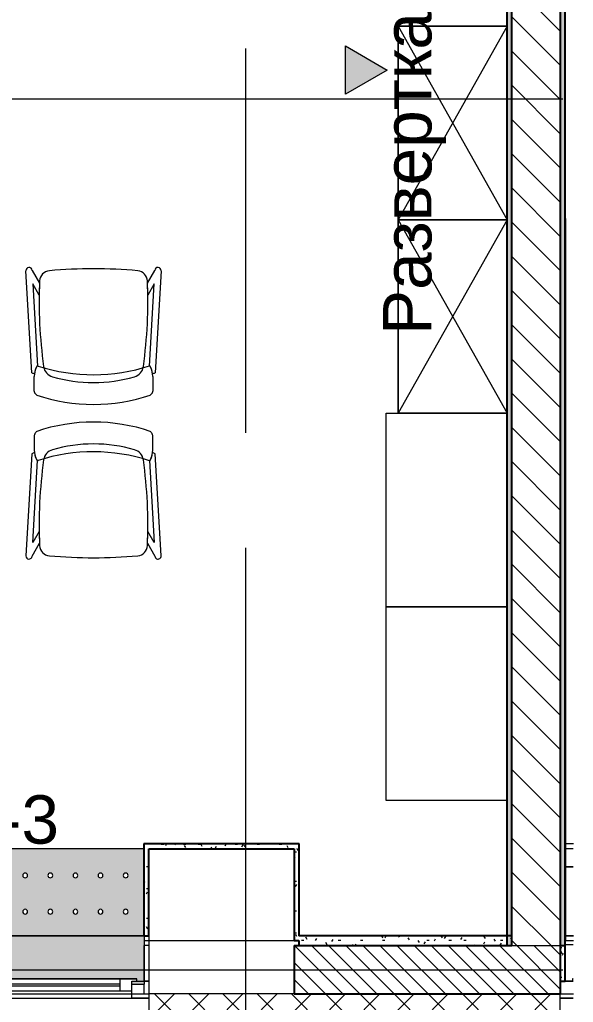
# Model space of a CAD drawing. Header units: millimetres. Extents: x 855 to 48623, y -2192 to 8255.
# Drawn here: x 13238 to 15526, y -135 to 3927 of the extents above; entities that cross this region are included whole.
import ezdxf

# ---------------------------------------------------------------- set-up
doc = ezdxf.new("R2010")
doc.units = ezdxf.units.MM
doc.linetypes.add('Осевая', pattern=[3175, 635, -476.25, 1587.5, -476.25])
for name, color, linetype, lineweight in [('A-GLAZ', 7, 'Continuous', 9), ('A-GLAZ-1', 7, 'Continuous', 13), ('A-WALL', 7, 'Continuous', 9), ('G-ANNO-SYMB', 7, 'Continuous', 9), ('I-FURN', 7, 'Continuous', 9), ('I-WALL', 7, 'Continuous', 9), ('Знаки', 7, 'Continuous', 9), ('Оси', 7, 'Continuous', 9), ('Оси-2', 7, 'Осевая', 9)]:
    doc.layers.add(name, color=color, linetype=linetype, lineweight=lineweight)
for name, color, linetype, lineweight, true_color in [('A-WALL-1', 7, 'Continuous', 13, 0x3c3c3c), ('A-WALL-2', 7, 'Continuous', 25, 0x3c3c3c), ('A-WALL-FNSH-1', 7, 'Continuous', 13, 0x3c3c3c), ('I-FURN-1', 7, 'Continuous', 9, 0xf0f0f0), ('I-FURN-2', 7, 'Continuous', 9, 0xaaaaaa)]:
    doc.layers.add(name, color=color, linetype=linetype, lineweight=lineweight, true_color=true_color)
doc.styles.add('Arial_1', font='arial.ttf', dxfattribs={"height": 200})
pattern_1 = [(0, (-15437.77, 0), (121.92, 30.48), [10.058, -81.382, 10.058, -81.382, -487.68]), (0, (-15437.77, 0), (121.92, 30.48), [-182.88, 10.058, -172.822, 10.058, -81.382, -213.36]), (0, (-15437.77, 0), (121.92, 30.48), [-457.2, 10.058, -50.902, 10.058, -142.342]), (120, (-15392.05, 15.24), (-87.356454, 90.345817), [10.058, -81.382, 10.058, -81.382, -487.68]), (120, (-15392.05, 15.24), (-87.356454, 90.345817), [-182.88, 10.058, -172.822, 10.058, -81.382, -213.36]), (120, (-15392.05, 15.24), (-87.356454, 90.345817), [-457.2, 10.058, -50.902, 10.058, -142.342]), (240, (-15376.81, 76.2), (-34.563546, -120.825817), [10.058, -81.382, 10.058, -81.382, -487.68]), (240, (-15376.81, 76.2), (-34.563546, -120.825817), [-182.88, 10.058, -172.822, 10.058, -81.382, -213.36]), (240, (-15376.81, 76.2), (-34.563546, -120.825817), [-457.2, 10.058, -50.902, 10.058, -142.342])]

# ---------------------------------------------------------------- blocks, each defined once
blk = doc.blocks.new('120_Окно_СКБ_2Ст - 120_Окно_СКБ_2Ст 2100х2400 _мал створка справа_-22446225-План разверток пом_ 2_03_ Этаж 2')
at = {"layer": 'A-GLAZ'}
for p, q in [((1050, -57), (996.3, -57)), ((1000, -127), (1030, -127))]:
    blk.add_line(p, q, dxfattribs=at)
at = {"layer": 'A-GLAZ-1'}
for p, q in [((996.3, -57), (1050, -57)), ((1050, -57), (1050, -127)), ((1050, -127), (996.3, -127)), ((1000, -127), (996.3, -127)), ((996.3, -137), (1000, -137)), ((1000, -137), (996.3, -137)), ((1000, -137), (1000, -127))]:
    blk.add_line(p, q, dxfattribs=at)
blk = doc.blocks.new('120_Окно_СКБ_2Ст - 120_Окно_СКБ_2Ст 2800х2500 4-24273432-План разверток пом_ 2_03_ Этаж 2')
at = {"layer": 'A-GLAZ'}
for p, q in [((1400, -57), (-1400, -57)), ((-1280, -107), (-620, -107)), ((-620, -117), (-1280, -117)), ((-1400, -127), (-1381.3, -127))]:
    blk.add_line(p, q, dxfattribs=at)
at = {"layer": 'A-GLAZ-1'}
for p, q in [((-1400, -127), (-1400, -57)), ((-1400, -57), (-1330, -57)), ((-1330, -57), (-1330, -127)), ((-570, -87), (-1330, -87)), ((-1330, -87), (-1330, -127)), ((-1280, -137), (-1280, -87)), ((-1330, -127), (-1400, -127)), ((-1330, -127), (-1350, -127)), ((-1350, -127), (-1350, -137)), ((-1350, -137), (-550, -137)), ((-550, -137), (-1350, -137))]:
    blk.add_line(p, q, dxfattribs=at)
blk = doc.blocks.new('Chair_1 noor 78578 - 1_1-25531733-План разверток пом_ 2_03_ Этаж 2')
at = {"layer": 'I-FURN'}
for p, q in [((-130.5, 405.7), (-130.5, 344.8)), ((359.1, 344.8), (359.1, 405.7)), ((-141.2, 329.7), (-165.1, -92)), ((393.7, -92), (369.8, 329.7)), ((-136.5, -37.1), (-117.3, 302)), ((345.9, 302), (365.1, -37.1)), ((-110.2, 8.6), (-136.5, -37.1)), ((365.1, -37.1), (338.8, 8.6)), ((-139.7, -93.5), (-108.8, -39.9)), ((337.4, -39.9), (368.3, -93.5))]:
    blk.add_line(p, q, dxfattribs=at)
for centre, radius, start, end in [((114.3, -271.9), 732.8, 71.3174, 108.6833), ((114.3, -239.2), 609.6, 73.8265, 106.1735), ((114.3, -279.3), 660.4, 111.7, 112.7563), ((-37.4, 344.8), 93.1, 180, 204.9864), ((-37.4, 344.8), 93.1, 186.4785, 204.9864), ((114.3, -408), 746, 71.9445, 107.8276), ((-41.4, 297.5), 50.8, 106.1735, 171.9659), ((270, 297.5), 50.8, 8.0341, 73.8265), ((266, 344.8), 93.1, 334.477, 360), ((266, 344.8), 93.1, 335.0136, 353.5215), ((114.3, -279.3), 660.4, 67.2437, 68.3), ((-116, 308.2), 6.35, 204.9864, 258.4091), ((-116, 308.2), 6.35, 204.9864, 287.8276), ((1798.9, 37.7), 1909.3, 171.9659, 182.6261), ((-1570.3, 37.7), 1909.3, 357.3739, 8.0341), ((344.3, 307.4), 6.35, 281.4186, 334.477), ((344.6, 308.2), 6.35, 281.5909, 335.0136), ((1798.9, 37.7), 1909.3, 180.8761, 182.3307), ((-1570.3, 37.7), 1909.3, 357.6693, 359.1239), ((-64, -47.7), 44.5, 182.6261, 265.0912), ((292.6, -47.7), 44.4, 275.9396, 357.3739), ((-152.4, -92.7), 12.7, 176.75, 356.75), ((114.8, 2033.8), 2133.6, 265.0912, 274.9044), ((381, -92.7), 12.7, 183.25, 3.25)]:
    blk.add_arc(centre, radius, start, end, dxfattribs=at)
for points in [[(-120.4, 422.3), (-122, 420.8), (-124.7, 417.8), (-127.8, 413.5), (-129.8, 409.4), (-130.4, 406.9), (-130.5, 405.7)], [(359.1, 405.7), (359, 406.9), (358.4, 409.4), (356.4, 413.5), (353.3, 417.8), (350.6, 420.8), (349, 422.3)]]:
    blk.add_open_spline(points, degree=3, dxfattribs=at)
blk = doc.blocks.new('Chair_1 noor 78578 - 1_1-26230888-План разверток пом_ 2_03_ Этаж 2')
at = {"layer": 'I-FURN'}
for p, q in [((-141.2, -329.7), (-165.1, 92)), ((-139.7, 93.5), (-108.8, 39.9)), ((337.4, 39.9), (368.3, 93.5)), ((393.7, 92), (369.8, -329.7)), ((-136.5, 37.1), (-117.3, -302)), ((-110.2, -8.6), (-136.5, 37.1)), ((365.1, 37.1), (338.8, -8.6)), ((345.9, -302), (365.1, 37.1)), ((-130.5, -405.7), (-130.5, -344.8)), ((359.1, -344.8), (359.1, -405.7))]:
    blk.add_line(p, q, dxfattribs=at)
for centre, radius, start, end in [((-152.4, 92.7), 12.7, 3.25, 183.25), ((-64, 47.7), 44.5, 94.9088, 177.3739), ((114.8, -2033.8), 2133.6, 85.0956, 94.9088), ((292.6, 47.7), 44.4, 2.6261, 84.0604), ((381, 92.7), 12.7, 356.75, 176.75), ((1798.9, -37.7), 1909.3, 177.3739, 188.0341), ((-1570.3, -37.7), 1909.3, 351.9659, 2.6261), ((1798.9, -37.7), 1909.3, 177.6693, 179.1239), ((-1570.3, -37.7), 1909.3, 0.8761, 2.3307), ((-37.4, -344.8), 93.1, 155.0136, 180), ((-37.4, -344.8), 93.1, 155.0136, 173.5215), ((-116, -308.2), 6.35, 72.1724, 155.0136), ((-116, -308.2), 6.35, 101.5909, 155.0136), ((114.3, 408), 746, 252.1724, 288.0555), ((-41.4, -297.5), 50.8, 188.0341, 253.8265), ((270, -297.5), 50.8, 286.1735, 351.9659), ((344.3, -307.4), 6.35, 25.523, 78.5814), ((344.6, -308.2), 6.35, 24.9864, 78.4091), ((266, -344.8), 93.1, 0, 25.523), ((266, -344.8), 93.1, 6.4785, 24.9864), ((114.3, 279.3), 660.4, 247.2437, 248.3), ((114.3, 239.2), 609.6, 253.8265, 286.1735), ((114.3, 279.3), 660.4, 291.7, 292.7563), ((114.3, 271.9), 732.8, 251.3167, 288.6826)]:
    blk.add_arc(centre, radius, start, end, dxfattribs=at)
for points in [[(-120.4, -422.3), (-122, -420.8), (-124.7, -417.8), (-127.8, -413.5), (-129.8, -409.4), (-130.4, -406.9), (-130.5, -405.7)], [(359.1, -405.7), (359, -406.9), (358.4, -409.4), (356.4, -413.5), (353.3, -417.8), (350.6, -420.8), (349, -422.3)]]:
    blk.add_open_spline(points, degree=3, dxfattribs=at)
blk = doc.blocks.new('Стол базовый прямоугольный - 1_125-26230902-План разверток пом_ 2_03_ Этаж 2')
at = {"layer": 'I-FURN-1'}
for p, q in [((-400, 250), (108.7, 250)), ((-400, -200), (-400, 250)), ((400, 250), (400, -250)), ((-400, -250), (-400, -200)), ((400, -250), (-400, -250))]:
    blk.add_line(p, q, dxfattribs=at)
blk = doc.blocks.new('Стол базовый прямоугольный - 1_125-V4-План разверток пом_ 2_03_ Этаж 2')
at = {"layer": 'I-FURN-1'}
for p, q in [((-400, -250), (-400, 250)), ((400, 250), (400, -250)), ((400, -250), (-400, -250))]:
    blk.add_line(p, q, dxfattribs=at)
blk = doc.blocks.new('Шкаф параметрический - 1_256-26230905-План разверток пом_ 2_03_ Этаж 2')
at = {"layer": 'I-FURN-1'}
for p, q in [((0, 0), (800, -450)), ((0, -450), (800, 0)), ((800, 0), (0, 0)), ((0, 0), (0, -450)), ((0, -450), (0, 0)), ((0, 0), (800, 0)), ((800, -450), (800, 0)), ((800, 0), (800, -450)), ((0, -450), (800, -450)), ((800, -450), (0, -450))]:
    blk.add_line(p, q, dxfattribs=at)
blk = doc.blocks.new('Шкаф параметрический - 1_254-26230907-План разверток пом_ 2_03_ Этаж 2')
at = {"layer": 'I-FURN-1'}
for p, q in [((0, 0), (800, -450)), ((0, -450), (800, 0)), ((800, 0), (0, 0)), ((0, 0), (0, -450)), ((0, -450), (0, 0)), ((0, 0), (800, 0)), ((800, -450), (800, 0)), ((800, 0), (800, -450)), ((0, -450), (800, -450)), ((800, -450), (0, -450))]:
    blk.add_line(p, q, dxfattribs=at)
blk = doc.blocks.new('Зашивка радиатора_ с перфорацией М4 - Зашивка радиатора_ с перфорацией М4-30943701-План разверток пом_ 2_03_ Этаж 2')
at = {"layer": 'Знаки'}
blk.add_hatch(color=256, dxfattribs=at).paths.add_polyline_path([(2301.3, 380), (2281.3, 380), (2281.3, 368), (2301.3, 368), (2301.3, 358), (431.3, 358), (431.3, 368), (451.3, 368), (451.3, 380), (381.3, 380), (381.3, 368), (401.3, 368), (401.3, 358), (-398.7, 358), (-398.7, 368), (-378.7, 368), (-378.7, 380), (-430, 380), (-430, 180), (2330, 180), (2330, 380)])
h = blk.add_hatch(color=256, dxfattribs=at)
h.paths.add_polyline_path([(2330.2, 180), (-428.7, 179), (-428.7, -179.9), (2330.2, -179.9), (2330.2, 67.2)])
h.paths.add_polyline_path([(1618.7, 90.4), (1623.7, 89), (1627.4, 85.4), (1628.7, 80.4), (1626.8, 74.6), (1623.7, 71.7), (1618.7, 70.4), (1613.7, 71.7), (1610.1, 75.4), (1608.7, 80.4), (1610.1, 85.4), (1613.7, 89), (1616.2, 90)])
h.paths.add_polyline_path([(2137.5, 90.4), (2142.5, 89), (2146.2, 85.4), (2147.5, 80.4), (2146.2, 75.4), (2142.5, 71.7), (2137.5, 70.4), (2132.5, 71.7), (2128.8, 75.4), (2127.5, 80.4), (2128.8, 85.4), (2132.6, 89.1), (2134.9, 90)])
h.paths.add_polyline_path([(1722.5, 90.4), (1727.5, 89), (1731.2, 85.4), (1732.5, 80.4), (1731.2, 75.4), (1727.5, 71.7), (1722.5, 70.4), (1717.5, 71.7), (1713.8, 75.4), (1712.5, 80.4), (1713.8, 85.4), (1717.5, 89), (1719.9, 90)])
h.paths.add_polyline_path([(2033.7, 90.4), (2038.7, 89), (2042.4, 85.4), (2043.7, 80.4), (2042.4, 75.4), (2038.7, 71.7), (2033.7, 70.4), (2028.7, 71.7), (2025.1, 75.4), (2023.7, 80.4), (2025.1, 85.4), (2028.7, 89), (2031.2, 90)])
h.paths.add_polyline_path([(1930, 90.4), (1935, 89), (1938.7, 85.4), (1939.9, 79.9), (1938.7, 75.4), (1935, 71.7), (1930, 70.4), (1925, 71.7), (1921.3, 75.4), (1920, 80.4), (1921.3, 85.4), (1925, 89), (1927.4, 90)])
h.paths.add_polyline_path([(2241.2, 90.4), (2246.2, 89), (2249.9, 85.4), (2251.2, 80.4), (2249.9, 75.4), (2246.2, 71.7), (2241.2, 70.4), (2236.2, 71.7), (2232.6, 75.4), (2231.2, 80.4), (2232.6, 85.4), (2236.2, 89), (2238.7, 90)])
h.paths.add_polyline_path([(1826.2, 90.4), (1831.2, 89), (1834.9, 85.4), (1836.2, 80.4), (1834.9, 75.4), (1831.2, 71.7), (1826.2, 70.4), (1821.2, 71.7), (1817.6, 75.4), (1816.2, 80.4), (1817.6, 85.4), (1821.2, 89), (1823.7, 90)])
h.paths.add_polyline_path([(1203.7, 90.4), (1208.7, 89), (1212.4, 85.4), (1213.7, 80.4), (1212.4, 75.4), (1208.7, 71.7), (1203.7, 70.4), (1198.7, 71.7), (1195.1, 75.4), (1193.7, 80.4), (1195.1, 85.4), (1198.7, 89), (1201.2, 90)])
h.paths.add_polyline_path([(892.5, 90.4), (897.5, 89), (901.2, 85.4), (902.5, 80.4), (901.2, 75.4), (897.5, 71.7), (892.5, 70.4), (887.5, 71.7), (883.8, 75.4), (882.5, 80.4), (883.8, 85.4), (887.5, 89), (889.9, 90)])
h.paths.add_polyline_path([(1100, 90.4), (1105, 89), (1108.7, 85.4), (1110, 80.4), (1108.7, 75.4), (1105, 71.7), (1100, 70.4), (1095, 71.7), (1091.3, 75.4), (1090, 80.4), (1091.3, 85.4), (1095, 89), (1097.4, 90)])
h.paths.add_polyline_path([(788.7, 90.4), (793.7, 89), (797.4, 85.4), (798.7, 80.4), (797.4, 75.4), (793.7, 71.7), (788.7, 70.4), (783.7, 71.7), (780.1, 75.4), (778.7, 80.4), (780.1, 85.4), (783.8, 89.1), (786.2, 90)])
h.paths.add_polyline_path([(581.2, 90.4), (586.2, 89), (589.9, 85.4), (591.2, 79.7), (589.9, 75.4), (586.2, 71.7), (581.2, 70.4), (576.2, 71.7), (572.6, 75.4), (571.2, 80.4), (572.6, 85.4), (576.2, 89), (578.7, 90)])
h.paths.add_polyline_path([(477.5, 90.4), (482.5, 89), (486.2, 85.4), (487.5, 80.4), (486.2, 75.4), (482.5, 71.7), (477.5, 70.4), (472.5, 71.7), (468.8, 75.4), (467.5, 80.4), (468.8, 85.4), (472.5, 89), (474.9, 90)])
h.paths.add_polyline_path([(1515, 90.4), (1520, 89), (1523.7, 85.4), (1525, 80.4), (1523.7, 75.4), (1520, 71.7), (1515, 70.4), (1510, 71.7), (1506.3, 75.4), (1505, 80.4), (1506.4, 85.4), (1510, 89), (1512.4, 90)])
h.paths.add_polyline_path([(1307.5, 90.4), (1312.5, 89), (1316.2, 85.4), (1317.5, 80.4), (1316.2, 75.4), (1312.5, 71.7), (1307.5, 70.4), (1302.5, 71.7), (1298.8, 75.4), (1297.5, 80.4), (1298.8, 85.4), (1302.5, 89), (1304.9, 90)])
h.paths.add_polyline_path([(685, 90.4), (690, 89), (693.7, 85.4), (695, 80.4), (693.7, 75.4), (690, 71.7), (685, 70.4), (680, 71.7), (676.3, 75.4), (675, 80.4), (676.3, 85.4), (680, 89), (682.4, 90)])
h.paths.add_polyline_path([(996.2, 90.4), (1001.2, 89), (1004.9, 85.4), (1006.2, 80.4), (1004.9, 75.4), (1000.6, 71.4), (996.2, 70.4), (991.2, 71.7), (987.6, 75.4), (986.2, 80.4), (987.6, 85.4), (991.2, 89), (993.7, 90)])
h.paths.add_polyline_path([(373.7, 90.4), (378.7, 89), (382.4, 85.4), (383.7, 80.4), (382.4, 75.4), (378.7, 71.7), (373.7, 70.4), (368.7, 71.7), (365.1, 75.4), (363.7, 80.4), (365.1, 85.4), (368.7, 89), (371.2, 90)])
h.paths.add_polyline_path([(1411.2, 90.4), (1416.2, 89), (1419.9, 85.4), (1421.2, 80.4), (1419.9, 75.4), (1416.2, 71.7), (1411.2, 70.4), (1406.2, 71.7), (1402.6, 75.4), (1401.2, 80.4), (1402.6, 85.4), (1406.2, 89), (1410.1, 90.2)])
h.paths.add_polyline_path([(-41.3, 90.4), (-36.3, 89), (-32.6, 85.4), (-31.3, 80.4), (-32.6, 75.4), (-36.3, 71.7), (-41.3, 70.4), (-46.3, 71.7), (-49.9, 75.4), (-51.3, 80.4), (-49.9, 85.4), (-46.3, 89), (-43.8, 90)])
h.paths.add_polyline_path([(-145, 90.4), (-140, 89), (-136.3, 85.4), (-135, 80.4), (-136.3, 75.4), (-140, 71.7), (-145, 70.4), (-150, 71.7), (-153.7, 75.4), (-155, 80.4), (-153.7, 85.4), (-150, 89), (-147.6, 90)])
h.paths.add_polyline_path([(-352.5, 90.4), (-347.5, 89), (-343.8, 85.4), (-342.5, 80.4), (-343.8, 75.4), (-347.5, 71.7), (-352.5, 70.4), (-357.5, 71.7), (-361.2, 75.4), (-362.5, 80.4), (-361.2, 85.4), (-357.5, 89), (-355.1, 90)])
h.paths.add_polyline_path([(166.2, 90.4), (171.2, 89), (174.9, 85.4), (176.2, 80.4), (174.9, 75.4), (171.2, 71.7), (166.2, 70.4), (161.2, 71.7), (157.6, 75.4), (156.2, 80.4), (157.6, 85.4), (161.2, 89), (163.7, 90)])
h.paths.add_polyline_path([(270, 90.4), (275, 89), (278.7, 85.4), (280, 80.4), (278.7, 75.4), (275, 71.7), (270, 70.4), (265, 71.7), (261.3, 75.4), (260, 80.4), (261.3, 85.4), (265, 89), (267.4, 90)])
h.paths.add_polyline_path([(-248.8, 90.4), (-243.8, 89), (-240.1, 85.4), (-238.8, 80.4), (-240.1, 75.4), (-243.8, 71.7), (-248.8, 70.4), (-253.8, 71.7), (-257.4, 75.4), (-258.8, 80.4), (-257.4, 85.4), (-253.8, 89), (-251.3, 90)])
h.paths.add_polyline_path([(62.5, 90.4), (67.5, 89), (71.2, 85.4), (72.5, 80.4), (71.2, 75.4), (67.5, 71.7), (62.5, 70.4), (57.5, 71.7), (53.8, 75.4), (52.5, 80.4), (53.8, 85.4), (57.5, 89), (61.3, 90.2)])
h.paths.add_polyline_path([(1515, -59.6), (1520, -61), (1523.7, -64.6), (1525, -69.6), (1523.7, -74.6), (1520, -78.3), (1515, -79.6), (1510, -78.3), (1506.3, -74.6), (1505, -69.6), (1506.3, -64.6), (1510, -61), (1512.4, -60)])
h.paths.add_polyline_path([(996.2, -59.6), (1001.2, -61), (1004.9, -64.6), (1006.2, -69.6), (1004.9, -74.6), (1001.2, -78.3), (996.2, -79.6), (991.2, -78.3), (987.6, -74.6), (986.2, -69.6), (987.6, -64.6), (991.2, -61), (993.7, -60)])
h.paths.add_polyline_path([(1411.2, -59.6), (1416.2, -61), (1419.9, -64.6), (1421.2, -69.6), (1419.9, -74.6), (1416.2, -78.3), (1411.2, -79.6), (1406.2, -78.3), (1402.6, -74.6), (1401.2, -69.6), (1402.6, -64.6), (1406.2, -61), (1408.7, -60)])
h.paths.add_polyline_path([(1307.5, -59.6), (1312.5, -61), (1316.2, -64.6), (1317.5, -69.6), (1316.2, -74.6), (1312.5, -78.3), (1307.5, -79.6), (1302.5, -78.3), (1298.8, -74.6), (1297.5, -69.6), (1298.8, -64.6), (1302.5, -61), (1304.9, -60)])
h.paths.add_polyline_path([(1930, -59.6), (1935, -61), (1938.7, -64.6), (1939.9, -70.1), (1938.7, -74.6), (1935, -78.3), (1930, -79.6), (1925, -78.3), (1921.3, -74.6), (1920, -69.6), (1921.3, -64.6), (1925, -61), (1927.4, -60)])
h.paths.add_polyline_path([(1203.7, -59.6), (1208.7, -61), (1212.4, -64.6), (1213.7, -69.6), (1212.4, -74.6), (1208.7, -78.3), (1203.7, -79.6), (1198.7, -78.3), (1195.1, -74.6), (1193.7, -69.6), (1195.1, -64.6), (1198.7, -61), (1201.2, -60)])
h.paths.add_polyline_path([(1826.2, -59.6), (1831.2, -61), (1834.9, -64.6), (1836.2, -69.6), (1834.9, -74.6), (1831.2, -78.3), (1826.2, -79.6), (1821.2, -78.3), (1817.6, -74.6), (1816.2, -69.6), (1817.6, -64.6), (1821.2, -61), (1823.7, -60)])
h.paths.add_polyline_path([(1100, -59.6), (1105, -61), (1108.7, -64.6), (1110, -69.6), (1108.7, -74.6), (1105, -78.3), (1100, -79.6), (1095, -78.3), (1091.3, -74.6), (1090, -69.6), (1091.3, -64.6), (1095, -61), (1097.4, -60)])
h.paths.add_polyline_path([(1722.5, -59.6), (1727.5, -61), (1731.2, -64.6), (1732.5, -69.6), (1731.2, -74.6), (1727.5, -78.3), (1722.5, -79.6), (1717.5, -78.3), (1713.8, -74.6), (1712.5, -69.6), (1713.8, -64.6), (1717.5, -61), (1719.9, -60)])
h.paths.add_polyline_path([(2137.5, -59.6), (2142.5, -61), (2146.2, -64.6), (2147.5, -69.6), (2146.2, -74.6), (2142.5, -78.3), (2137.5, -79.6), (2132.5, -78.3), (2128.8, -74.6), (2127.5, -69.6), (2128.8, -64.6), (2132.5, -61), (2134.9, -60)])
h.paths.add_polyline_path([(2033.7, -59.6), (2038.7, -61), (2042.4, -64.6), (2043.7, -69.6), (2042.4, -74.6), (2038.7, -78.3), (2033.7, -79.6), (2028.7, -78.3), (2025.1, -74.6), (2023.7, -69.6), (2025.1, -64.6), (2028.7, -61), (2031.2, -60)])
h.paths.add_polyline_path([(2241.2, -59.6), (2246.2, -61), (2249.9, -64.6), (2251.2, -69.6), (2249.9, -74.6), (2246.2, -78.3), (2241.2, -79.6), (2236.2, -78.3), (2232.6, -74.6), (2231.2, -69.6), (2232.6, -64.6), (2236.2, -61), (2238.7, -60)])
h.paths.add_polyline_path([(892.5, -59.6), (897.5, -61), (901.2, -64.6), (902.5, -69.6), (901.2, -74.6), (897.5, -78.3), (892.5, -79.6), (887.5, -78.3), (883.8, -74.6), (882.5, -69.6), (883.8, -64.6), (887.5, -61), (889.9, -60)])
h.paths.add_polyline_path([(1618.7, -59.6), (1623.7, -61), (1627.4, -64.6), (1628.7, -69.6), (1627.4, -74.6), (1623.7, -78.3), (1618.7, -79.6), (1613.7, -78.3), (1610.1, -74.6), (1608.7, -69.6), (1610.1, -64.6), (1613.7, -61), (1616.2, -60)])
h.paths.add_polyline_path([(685, -59.6), (690, -61), (693.7, -64.6), (695, -69.6), (693.7, -74.6), (690, -78.3), (685, -79.6), (680, -78.3), (676.3, -74.6), (675, -69.6), (676.3, -64.6), (680, -61), (682.4, -60)])
h.paths.add_polyline_path([(166.2, -59.6), (171.2, -61), (174.9, -64.6), (176.2, -69.6), (174.9, -74.6), (171.2, -78.3), (166.2, -79.6), (161.2, -78.3), (157.6, -74.6), (156.2, -69.6), (157.6, -64.6), (161.2, -61), (163.7, -60)])
h.paths.add_polyline_path([(788.7, -59.6), (793.7, -61), (797.4, -64.6), (798.7, -69.6), (797.4, -74.6), (793.7, -78.3), (788.7, -79.6), (783.7, -78.3), (780.1, -74.6), (778.7, -69.6), (780.1, -64.6), (783.7, -61), (786.2, -60)])
h.paths.add_polyline_path([(270, -59.6), (275, -61), (278.7, -64.6), (280, -69.6), (278.7, -74.6), (275, -78.3), (270, -79.6), (265, -78.3), (261.3, -74.6), (260, -69.6), (261.3, -64.6), (265, -61), (267.4, -60)])
h.paths.add_polyline_path([(-352.5, -59.6), (-347.5, -61), (-343.8, -64.6), (-342.5, -69.6), (-343.8, -74.6), (-347.5, -78.3), (-352.5, -79.6), (-357.5, -78.3), (-361.2, -74.6), (-362.5, -69.6), (-361.2, -64.6), (-357.5, -61), (-355.1, -60)])
h.paths.add_polyline_path([(-145, -59.6), (-140, -61), (-136.3, -64.6), (-135, -69.6), (-136.3, -74.6), (-140, -78.3), (-145, -79.6), (-150, -78.3), (-153.7, -74.6), (-155, -69.6), (-153.7, -64.6), (-150, -61), (-147.6, -60)])
h.paths.add_polyline_path([(373.7, -59.6), (378.7, -61), (382.4, -64.6), (383.7, -69.6), (382.4, -74.6), (378.7, -78.3), (373.7, -79.6), (368.7, -78.3), (365.1, -74.6), (363.7, -69.6), (365.1, -64.6), (368.7, -61), (371.2, -60)])
h.paths.add_polyline_path([(62.5, -59.6), (67.5, -61), (71.2, -64.6), (72.5, -69.6), (71.2, -74.6), (67.5, -78.3), (62.5, -79.6), (57.5, -78.3), (53.8, -74.6), (52.5, -69.6), (53.8, -64.6), (57.5, -61), (59.9, -60)])
h.paths.add_polyline_path([(-248.8, -59.6), (-243.8, -61), (-240.1, -64.6), (-238.8, -69.6), (-240.1, -74.6), (-243.8, -78.3), (-248.8, -79.6), (-253.8, -78.3), (-257.4, -74.6), (-258.8, -69.6), (-257.4, -64.6), (-253.8, -61), (-251.3, -60)])
h.paths.add_polyline_path([(477.5, -59.6), (482.5, -61), (486.2, -64.6), (487.5, -69.6), (486.2, -74.6), (482.5, -78.3), (477.5, -79.6), (472.5, -78.3), (468.8, -74.6), (467.5, -69.6), (468.8, -64.6), (472.5, -61), (474.9, -60)])
h.paths.add_polyline_path([(-41.3, -59.6), (-36.3, -61), (-32.6, -64.6), (-31.3, -69.6), (-32.6, -74.6), (-36.3, -78.3), (-41.3, -79.6), (-46.3, -78.3), (-49.9, -74.6), (-51.3, -69.6), (-49.9, -64.6), (-46.3, -61), (-43.8, -60)])
h.paths.add_polyline_path([(581.2, -59.6), (586.2, -61), (589.9, -64.6), (591.2, -70.3), (589.9, -74.6), (586.2, -78.3), (581.2, -79.6), (576.2, -78.3), (572.6, -74.6), (571.2, -69.6), (572.6, -64.6), (576.2, -61), (578.7, -60)])
for p, q in [((-378.7, 380), (-430, 380)), ((-430, 380), (-430, 180)), ((-428.7, 180), (2330, 180)), ((2330.2, 180), (-428.7, 180)), ((-428.7, -179.9), (2330.2, -179.9))]:
    blk.add_line(p, q, dxfattribs=at)
for centre, start, end in [((-352.5, 80.4), 0, 180), ((-248.8, 80.4), 0, 180), ((-145, 80.4), 0, 180), ((-41.3, 80.4), 0, 180), ((62.5, 80.4), 0, 180), ((-352.5, 80.4), 180, 0), ((-248.8, 80.4), 180, 0), ((-145, 80.4), 180, 0), ((-41.3, 80.4), 180, 0), ((62.5, 80.4), 180, 0), ((-352.5, -69.6), 0, 180), ((-352.5, -69.6), 180, 0), ((-248.8, -69.6), 0, 180), ((-248.8, -69.6), 180, 0), ((-145, -69.6), 0, 180), ((-145, -69.6), 180, 0), ((-41.3, -69.6), 0, 180), ((-41.3, -69.6), 180, 0), ((62.5, -69.6), 0, 180), ((62.5, -69.6), 180, 0)]:
    blk.add_arc(centre, 10, start, end, dxfattribs=at)
blk = doc.blocks.new('Зашивка приборов отопления23 - Зашивка приборов отопления-33321838-План разверток пом_ 2_03_ Этаж 2')
at = {"layer": 'A-WALL'}
for p, q in [((36620, 23400), (36586.3, 23400)), ((36586.3, 23079), (36620, 23079)), ((36620, 23079), (36586.3, 23079)), ((36586.3, 23004), (36620, 23004))]:
    blk.add_line(p, q, dxfattribs=at)
blk = doc.blocks.new('Фасад - Марка фасада_Указатель-25386507-План разверток пом_ 2_03_ Этаж 2')
at = {"layer": 'G-ANNO-SYMB'}
blk.add_hatch(color=256, dxfattribs=at).paths.add_polyline_path([(-1, 0), (0, 1.732), (1, 0), (0, 0)])
for p, q in [((0, 1.732), (-1, 0)), ((1, 0), (0, 1.732)), ((-1, 0), (0, 0)), ((0, 0), (1, 0))]:
    blk.add_line(p, q, dxfattribs=at)

msp = doc.modelspace()

# ---------------------------------------------------------------- hatches: boundary and pattern name
at = {"layer": 'A-WALL'}
h = msp.add_hatch(dxfattribs=at)
h.set_pattern_fill('FP_6', color=256, style=0, pattern_type=2)
h.set_pattern_definition([(135, (-15437.77, 0), (-35.35534, -35.35534), [])])
h.paths.add_polyline_path([(15472.2, -100), (15472.2, 100), (14372, 100), (14372, -100)])
h = msp.add_hatch(dxfattribs=at)
h.set_pattern_fill('FP_1', color=256, style=0, pattern_type=2)
h.set_pattern_definition([(45, (-15437.77, 0), (-70.71068, 70.71068), []), (135, (-15437.77, 0), (-70.71068, -70.71068), [])])
h.paths.add_polyline_path([(15472.2, -250), (15472.2, -100), (13772, -100), (13772, -250), (13984.5, -250)])
h.paths.add_polyline_path([(10901.6, -250), (10972, -250), (10972, -100), (9372.2, -100), (9372.2, -250), (10130.9, -250)])
at = {"layer": 'I-WALL'}
h = msp.add_hatch(dxfattribs=at)
h.set_pattern_fill('FP_8', color=256, style=0, pattern_type=2)
h.set_pattern_definition(pattern_1)
h.paths.add_polyline_path([(15472.2, 100), (15492.2, 100), (15492.2, 7900), (15472.2, 7900), (15472.2, 1791.3)])
h = msp.add_hatch(dxfattribs=at)
h.set_pattern_fill('FP_2', color=256, style=0, pattern_type=2)
h.set_pattern_definition([(135, (-15437.77, 0), (-70.71068, -70.71068), [])])
h.paths.add_polyline_path([(15472.2, 100), (15472.2, 7700), (15272.2, 7700), (15272.2, 100)])
h = msp.add_hatch(dxfattribs=at)
h.set_pattern_fill('FP_8', color=256, style=0, pattern_type=2)
h.set_pattern_definition(pattern_1)
h.paths.add_polyline_path([(15252.2, 100), (15272.2, 100), (15272.2, 7100), (15252.2, 7100), (15252.2, 140)])
h = msp.add_hatch(dxfattribs=at)
h.set_pattern_fill('FP_8', color=256, style=0, pattern_type=2)
h.set_pattern_definition(pattern_1)
h.paths.add_polyline_path([(13752, 140), (13772, 140), (13772, 520), (13752, 520), (13752, 141)])
h = msp.add_hatch(dxfattribs=at)
h.set_pattern_fill('FP_8', color=256, style=0, pattern_type=2)
h.set_pattern_definition(pattern_1)
h.paths.add_polyline_path([(14392, 500), (14392, 520), (13772, 520), (13772, 500), (14372, 500)])
h = msp.add_hatch(dxfattribs=at)
h.set_pattern_fill('FP_8', color=256, style=0, pattern_type=2)
h.set_pattern_definition(pattern_1)
h.paths.add_polyline_path([(14392, 120), (14392, 500), (14372, 500), (14372, 120)])
h = msp.add_hatch(dxfattribs=at)
h.set_pattern_fill('FP_8', color=256, style=0, pattern_type=2)
h.set_pattern_definition(pattern_1)
h.paths.add_polyline_path([(15272.2, 100), (15272.2, 140), (14392, 140), (14392, 100)])
h = msp.add_hatch(dxfattribs=at)
h.set_pattern_fill('FP_8', color=256, style=0, pattern_type=2)
h.set_pattern_definition(pattern_1)
h.paths.add_polyline_path([(15492.2, -48), (15492.2, 100), (15472.2, 100), (15472.2, -48)])

# ---------------------------------------------------------------- linework, layer by layer
at = {"layer": 'A-WALL'}
for p, q in [((15272.2, 100), (15472.2, 100)), ((13752, -100), (13752, -60)), ((10972, -100), (13772, -100)), ((15472.2, -100), (15526, -100))]:
    msp.add_line(p, q, dxfattribs=at)
at = {"layer": 'A-WALL-1'}
for p, q in [((14372, -100), (13772, -100)), ((13772, -100), (13772, -250)), ((15472.2, -250), (15472.2, -100))]:
    msp.add_line(p, q, dxfattribs=at)
at = {"layer": 'A-WALL-2'}
for p, q in [((15472.2, 7900), (15472.2, -100)), ((15272.2, 100), (15272.2, 7700)), ((15252.2, 100), (15252.2, 7080)), ((15492.2, -48), (15492.2, 5794.9)), ((14392, 520), (13752, 520)), ((13752, 140), (13752, 520)), ((13772, 140), (13772, 500)), ((13772, 500), (14372, 500)), ((14372, 500), (14372, 120)), ((14392, 520), (14392, 140)), ((13752, 140), (13772, 140)), ((15272.2, 140), (14392, 140)), ((14372, 120), (14392, 120)), ((14372, 100), (14372, -100)), ((14372, 100), (15272.2, 100)), ((14392, 120), (14392, 100)), ((15472.2, 100), (15492.2, 100)), ((15472.2, -48), (15492.2, -48)), ((14372, -100), (15472.2, -100))]:
    msp.add_line(p, q, dxfattribs=at)
at = {"layer": 'A-WALL-FNSH-1'}
for p, q in [((15251.2, 7079), (15251.2, 141)), ((15493.2, 140), (15493.2, 5794.9)), ((15494.2, 3087.7), (15493.2, 3087.7)), ((15493.2, 3087.7), (15493.2, 141)), ((15494.2, 141), (15494.2, 3087.7)), ((13751, 521), (13751, 141)), ((14393, 521), (13751, 521)), ((14393, 141), (14393, 521)), ((13751, 141), (13752, 141)), ((15251.2, 141), (14393, 141)), ((15492.2, 140), (15493.2, 140)), ((15493.2, 141), (15494.2, 141)), ((13752, 100), (13751, 100)), ((13751, 100), (13751, -48)), ((13752, -48), (13752, 100)), ((15493.2, 100), (15492.2, 100)), ((15492.2, 100), (15492.2, -48)), ((15493.2, -48), (15493.2, 100)), ((13751, -48), (13752, -48)), ((15492.2, -48), (15493.2, -48))]:
    msp.add_line(p, q, dxfattribs=at)
at = {"layer": 'I-WALL'}
for p, q in [((15494.2, 3108.3), (15493.2, 3108.3)), ((15493.2, 3105.1), (15494.2, 3105.1)), ((15493.2, 3087.7), (15493.2, 3105.1)), ((15494.2, 3105.1), (15494.2, 3087.7)), ((15494.2, 2622.2), (15493.2, 2622.2)), ((15494.2, 2556), (15493.2, 2556)), ((15493.2, 2547.4), (15494.2, 2547.4)), ((15493.2, 2337.4), (15494.2, 2337.4)), ((15493.2, 2335.4), (15494.2, 2335.4)), ((15493.2, 2275.7), (15494.2, 2275.7)), ((15493.2, 1844.5), (15494.2, 1844.5)), ((15493.2, 1744.5), (15494.2, 1744.5)), ((15494.2, 1630.3), (15493.2, 1630.3)), ((15493.2, 1577.2), (15494.2, 1577.2)), ((15494.2, 1485.5), (15493.2, 1485.5)), ((15493.2, 1445.5), (15494.2, 1445.5)), ((15494.2, 1143.1), (15493.2, 1143.1)), ((15493.2, 1100.1), (15494.2, 1100.1)), ((15493.2, 521), (15526, 521)), ((15526, 520), (15493.2, 520)), ((15494.2, 482.6), (15493.2, 482.6)), ((15493.2, 406.3), (15494.2, 406.3)), ((13772, 140), (13772, -48)), ((15493.2, 141), (15493.2, 120)), ((15493.2, 140), (15526, 140)), ((15494.2, 141), (15526, 141)), ((13753.2, 120), (14372, 120)), ((13772, 100), (13753.2, 100)), ((15492.2, 120), (15526, 120)), ((13772, -48), (13753.2, -48))]:
    msp.add_line(p, q, dxfattribs=at)
at = {"layer": 'I-WALL', "flags": 128}
for points in [[(15493.2, 1585.2), (15493.2, 1588.4), (15493.2, 1592), (15493.2, 1595.9), (15493.2, 1599.9), (15493.2, 1604.1), (15493.2, 1608.3), (15493.2, 1612.3), (15493.2, 1616.1), (15493.2, 1619.7), (15493.2, 1622.8), (15493.2, 1625.5), (15493.2, 1627.6), (15493.2, 1629.1), (15493.2, 1630.1), (15493.2, 1630.3)], [(15493.2, 1630.3), (15493.2, 1629.9), (15493.2, 1628.9), (15493.2, 1627.3), (15493.2, 1625.1), (15493.2, 1622.3)], [(15493.2, 1622.3), (15493.2, 1625.1), (15493.2, 1627.3), (15493.2, 1628.9), (15493.2, 1629.9), (15493.2, 1630.3)], [(15493.2, 1630.3), (15493.2, 1630.1), (15493.2, 1629.1), (15493.2, 1627.6), (15493.2, 1625.5), (15493.2, 1622.8), (15493.2, 1619.7), (15493.2, 1616.1), (15493.2, 1612.3), (15493.2, 1608.3), (15493.2, 1604.1), (15493.2, 1599.9), (15493.2, 1595.9), (15493.2, 1592), (15493.2, 1588.4), (15493.2, 1585.2)], [(15494.2, 1622.3), (15494.2, 1625.1), (15494.2, 1627.3), (15494.2, 1628.9), (15494.2, 1629.9), (15494.2, 1630.3)], [(15494.2, 1630.3), (15494.2, 1630.1), (15494.2, 1629.1), (15494.2, 1627.6), (15494.2, 1625.5), (15494.2, 1622.8), (15494.2, 1619.7), (15494.2, 1616.1), (15494.2, 1612.3), (15494.2, 1608.3), (15494.2, 1604.1), (15494.2, 1599.9), (15494.2, 1595.9), (15494.2, 1592), (15494.2, 1588.4), (15494.2, 1585.2)], [(15494.2, 1585.2), (15494.2, 1588.4), (15494.2, 1592), (15494.2, 1595.9), (15494.2, 1599.9), (15494.2, 1604.1), (15494.2, 1608.3), (15494.2, 1612.3), (15494.2, 1616.1), (15494.2, 1619.7), (15494.2, 1622.8), (15494.2, 1625.5), (15494.2, 1627.6), (15494.2, 1629.1), (15494.2, 1630.1), (15494.2, 1630.3)], [(15494.2, 1630.3), (15494.2, 1629.9), (15494.2, 1628.9), (15494.2, 1627.3), (15494.2, 1625.1), (15494.2, 1622.3)], [(15493.2, 1622.3), (15493.2, 1619.1), (15493.2, 1615.5), (15493.2, 1611.6), (15493.2, 1607.6), (15493.2, 1603.4), (15493.2, 1599.3), (15493.2, 1595.2), (15493.2, 1591.4), (15493.2, 1587.9), (15493.2, 1584.7), (15493.2, 1582.1), (15493.2, 1579.9), (15493.2, 1578.4), (15493.2, 1577.5), (15493.2, 1577.2)], [(15493.2, 1577.2), (15493.2, 1577.5), (15493.2, 1578.4), (15493.2, 1579.9), (15493.2, 1582.1), (15493.2, 1584.7), (15493.2, 1587.9), (15493.2, 1591.4), (15493.2, 1595.2), (15493.2, 1599.3), (15493.2, 1603.4), (15493.2, 1607.6), (15493.2, 1611.6), (15493.2, 1615.5), (15493.2, 1619.1), (15493.2, 1622.3)], [(15493.2, 1577.2), (15493.2, 1577.6), (15493.2, 1578.6), (15493.2, 1580.3), (15493.2, 1582.5), (15493.2, 1585.2)], [(15493.2, 1585.2), (15493.2, 1582.5), (15493.2, 1580.3), (15493.2, 1578.6), (15493.2, 1577.6), (15493.2, 1577.2)], [(15494.2, 1577.2), (15494.2, 1577.5), (15494.2, 1578.4), (15494.2, 1579.9), (15494.2, 1582.1), (15494.2, 1584.7), (15494.2, 1587.9), (15494.2, 1591.4), (15494.2, 1595.2), (15494.2, 1599.3), (15494.2, 1603.4), (15494.2, 1607.6), (15494.2, 1611.6), (15494.2, 1615.5), (15494.2, 1619.1), (15494.2, 1622.3)], [(15494.2, 1622.3), (15494.2, 1619.1), (15494.2, 1615.5), (15494.2, 1611.6), (15494.2, 1607.6), (15494.2, 1603.4), (15494.2, 1599.3), (15494.2, 1595.2), (15494.2, 1591.4), (15494.2, 1587.9), (15494.2, 1584.7), (15494.2, 1582.1), (15494.2, 1579.9), (15494.2, 1578.4), (15494.2, 1577.5), (15494.2, 1577.2)], [(15494.2, 1585.2), (15494.2, 1582.5), (15494.2, 1580.3), (15494.2, 1578.6), (15494.2, 1577.6), (15494.2, 1577.2)], [(15494.2, 1577.2), (15494.2, 1577.6), (15494.2, 1578.6), (15494.2, 1580.3), (15494.2, 1582.5), (15494.2, 1585.2)], [(15493.2, 1465.5), (15493.2, 1468.6), (15493.2, 1471.7), (15493.2, 1474.6), (15493.2, 1477.3), (15493.2, 1479.6), (15493.2, 1481.7), (15493.2, 1483.3), (15493.2, 1484.5), (15493.2, 1485.3), (15493.2, 1485.5), (15493.2, 1485.3), (15493.2, 1484.5), (15493.2, 1483.3), (15493.2, 1481.7), (15493.2, 1479.6), (15493.2, 1477.3), (15493.2, 1474.6), (15493.2, 1471.7), (15493.2, 1468.6), (15493.2, 1465.5)], [(15493.2, 1465.5), (15493.2, 1468.6), (15493.2, 1471.7), (15493.2, 1474.6), (15493.2, 1477.3), (15493.2, 1479.6), (15493.2, 1481.7), (15493.2, 1483.3), (15493.2, 1484.5), (15493.2, 1485.3), (15493.2, 1485.5), (15493.2, 1485.3), (15493.2, 1484.5), (15493.2, 1483.3), (15493.2, 1481.7), (15493.2, 1479.6), (15493.2, 1477.3), (15493.2, 1474.6), (15493.2, 1471.7), (15493.2, 1468.6), (15493.2, 1465.5)], [(15493.2, 1465.5), (15493.2, 1462.4), (15493.2, 1459.3), (15493.2, 1456.4), (15493.2, 1453.8), (15493.2, 1451.4), (15493.2, 1449.3), (15493.2, 1447.7), (15493.2, 1446.5), (15493.2, 1445.8), (15493.2, 1445.5), (15493.2, 1445.8), (15493.2, 1446.5), (15493.2, 1447.7), (15493.2, 1449.3), (15493.2, 1451.4), (15493.2, 1453.8), (15493.2, 1456.4), (15493.2, 1459.3), (15493.2, 1462.4), (15493.2, 1465.5)], [(15493.2, 1465.5), (15493.2, 1462.4), (15493.2, 1459.3), (15493.2, 1456.4), (15493.2, 1453.8), (15493.2, 1451.4), (15493.2, 1449.3), (15493.2, 1447.7), (15493.2, 1446.5), (15493.2, 1445.8), (15493.2, 1445.5), (15493.2, 1445.8), (15493.2, 1446.5), (15493.2, 1447.7), (15493.2, 1449.3), (15493.2, 1451.4), (15493.2, 1453.8), (15493.2, 1456.4), (15493.2, 1459.3), (15493.2, 1462.4), (15493.2, 1465.5)], [(15494.2, 1465.5), (15494.2, 1468.6), (15494.2, 1471.7), (15494.2, 1474.6), (15494.2, 1477.3), (15494.2, 1479.6), (15494.2, 1481.7), (15494.2, 1483.3), (15494.2, 1484.5), (15494.2, 1485.3), (15494.2, 1485.5), (15494.2, 1485.3), (15494.2, 1484.5), (15494.2, 1483.3), (15494.2, 1481.7), (15494.2, 1479.6), (15494.2, 1477.3), (15494.2, 1474.6), (15494.2, 1471.7), (15494.2, 1468.6), (15494.2, 1465.5)], [(15494.2, 1465.5), (15494.2, 1468.6), (15494.2, 1471.7), (15494.2, 1474.6), (15494.2, 1477.3), (15494.2, 1479.6), (15494.2, 1481.7), (15494.2, 1483.3), (15494.2, 1484.5), (15494.2, 1485.3), (15494.2, 1485.5), (15494.2, 1485.3), (15494.2, 1484.5), (15494.2, 1483.3), (15494.2, 1481.7), (15494.2, 1479.6), (15494.2, 1477.3), (15494.2, 1474.6), (15494.2, 1471.7), (15494.2, 1468.6), (15494.2, 1465.5)], [(15494.2, 1465.5), (15494.2, 1462.4), (15494.2, 1459.3), (15494.2, 1456.4), (15494.2, 1453.8), (15494.2, 1451.4), (15494.2, 1449.3), (15494.2, 1447.7), (15494.2, 1446.5), (15494.2, 1445.8), (15494.2, 1445.5), (15494.2, 1445.8), (15494.2, 1446.5), (15494.2, 1447.7), (15494.2, 1449.3), (15494.2, 1451.4), (15494.2, 1453.8), (15494.2, 1456.4), (15494.2, 1459.3), (15494.2, 1462.4), (15494.2, 1465.5)], [(15494.2, 1465.5), (15494.2, 1462.4), (15494.2, 1459.3), (15494.2, 1456.4), (15494.2, 1453.8), (15494.2, 1451.4), (15494.2, 1449.3), (15494.2, 1447.7), (15494.2, 1446.5), (15494.2, 1445.8), (15494.2, 1445.5), (15494.2, 1445.8), (15494.2, 1446.5), (15494.2, 1447.7), (15494.2, 1449.3), (15494.2, 1451.4), (15494.2, 1453.8), (15494.2, 1456.4), (15494.2, 1459.3), (15494.2, 1462.4), (15494.2, 1465.5)], [(15493.2, 1130), (15493.2, 1133), (15493.2, 1135.7), (15493.2, 1138), (15493.2, 1140), (15493.2, 1141.5), (15493.2, 1142.5), (15493.2, 1143.1), (15493.2, 1143), (15493.2, 1142.5), (15493.2, 1141.4), (15493.2, 1139.9), (15493.2, 1137.9), (15493.2, 1135.5), (15493.2, 1132.7), (15493.2, 1129.7), (15493.2, 1126.5), (15493.2, 1123.2), (15493.2, 1119.8), (15493.2, 1116.5), (15493.2, 1113.3)], [(15493.2, 1113.3), (15493.2, 1116.5), (15493.2, 1119.8), (15493.2, 1123.2), (15493.2, 1126.5), (15493.2, 1129.7), (15493.2, 1132.7), (15493.2, 1135.5), (15493.2, 1137.9), (15493.2, 1139.9), (15493.2, 1141.4), (15493.2, 1142.5), (15493.2, 1143), (15493.2, 1143.1), (15493.2, 1142.5), (15493.2, 1141.5), (15493.2, 1140), (15493.2, 1138), (15493.2, 1135.7), (15493.2, 1133), (15493.2, 1130)], [(15494.2, 1113.3), (15494.2, 1116.5), (15494.2, 1119.8), (15494.2, 1123.2), (15494.2, 1126.5), (15494.2, 1129.7), (15494.2, 1132.7), (15494.2, 1135.5), (15494.2, 1137.9), (15494.2, 1139.9), (15494.2, 1141.4), (15494.2, 1142.5), (15494.2, 1143), (15494.2, 1143.1), (15494.2, 1142.5), (15494.2, 1141.5), (15494.2, 1140), (15494.2, 1138), (15494.2, 1135.7), (15494.2, 1133), (15494.2, 1130)], [(15494.2, 1130), (15494.2, 1133), (15494.2, 1135.7), (15494.2, 1138), (15494.2, 1140), (15494.2, 1141.5), (15494.2, 1142.5), (15494.2, 1143.1), (15494.2, 1143), (15494.2, 1142.5), (15494.2, 1141.4), (15494.2, 1139.9), (15494.2, 1137.9), (15494.2, 1135.5), (15494.2, 1132.7), (15494.2, 1129.7), (15494.2, 1126.5), (15494.2, 1123.2), (15494.2, 1119.8), (15494.2, 1116.5), (15494.2, 1113.3)], [(15493.2, 1113.3), (15493.2, 1110.3), (15493.2, 1107.6), (15493.2, 1105.2), (15493.2, 1103.2), (15493.2, 1101.7), (15493.2, 1100.7), (15493.2, 1100.2), (15493.2, 1100.2), (15493.2, 1100.7), (15493.2, 1101.8), (15493.2, 1103.4), (15493.2, 1105.4), (15493.2, 1107.8), (15493.2, 1110.5), (15493.2, 1113.5), (15493.2, 1116.7), (15493.2, 1120.1), (15493.2, 1123.4), (15493.2, 1126.8), (15493.2, 1130)], [(15493.2, 1130), (15493.2, 1126.8), (15493.2, 1123.4), (15493.2, 1120.1), (15493.2, 1116.7), (15493.2, 1113.5), (15493.2, 1110.5), (15493.2, 1107.8), (15493.2, 1105.4), (15493.2, 1103.4), (15493.2, 1101.8), (15493.2, 1100.7), (15493.2, 1100.2), (15493.2, 1100.2), (15493.2, 1100.7), (15493.2, 1101.7), (15493.2, 1103.2), (15493.2, 1105.2), (15493.2, 1107.6), (15493.2, 1110.3), (15493.2, 1113.3)], [(15494.2, 1130), (15494.2, 1126.8), (15494.2, 1123.4), (15494.2, 1120.1), (15494.2, 1116.7), (15494.2, 1113.5), (15494.2, 1110.5), (15494.2, 1107.8), (15494.2, 1105.4), (15494.2, 1103.4), (15494.2, 1101.8), (15494.2, 1100.7), (15494.2, 1100.2), (15494.2, 1100.2), (15494.2, 1100.7), (15494.2, 1101.7), (15494.2, 1103.2), (15494.2, 1105.2), (15494.2, 1107.6), (15494.2, 1110.3), (15494.2, 1113.3)], [(15494.2, 1113.3), (15494.2, 1110.3), (15494.2, 1107.6), (15494.2, 1105.2), (15494.2, 1103.2), (15494.2, 1101.7), (15494.2, 1100.7), (15494.2, 1100.2), (15494.2, 1100.2), (15494.2, 1100.7), (15494.2, 1101.8), (15494.2, 1103.4), (15494.2, 1105.4), (15494.2, 1107.8), (15494.2, 1110.5), (15494.2, 1113.5), (15494.2, 1116.7), (15494.2, 1120.1), (15494.2, 1123.4), (15494.2, 1126.8), (15494.2, 1130)], [(15493.2, 410), (15493.2, 413), (15493.2, 416.8), (15493.2, 421.2), (15493.2, 426.2), (15493.2, 431.7), (15493.2, 437.5), (15493.2, 443.4), (15493.2, 449.4), (15493.2, 455.3), (15493.2, 460.8), (15493.2, 466), (15493.2, 470.7), (15493.2, 474.7), (15493.2, 477.9), (15493.2, 480.4), (15493.2, 481.9), (15493.2, 482.6), (15493.2, 482.3), (15493.2, 481), (15493.2, 478.9)], [(15493.2, 478.9), (15493.2, 481), (15493.2, 482.3), (15493.2, 482.6), (15493.2, 481.9), (15493.2, 480.4), (15493.2, 477.9), (15493.2, 474.7), (15493.2, 470.7), (15493.2, 466), (15493.2, 460.8), (15493.2, 455.3), (15493.2, 449.4), (15493.2, 443.4), (15493.2, 437.5), (15493.2, 431.7), (15493.2, 426.2), (15493.2, 421.2), (15493.2, 416.8), (15493.2, 413), (15493.2, 410)], [(15493.2, 478.9), (15493.2, 475.9), (15493.2, 472.1), (15493.2, 467.7), (15493.2, 462.7), (15493.2, 457.2), (15493.2, 451.4), (15493.2, 445.5), (15493.2, 439.5), (15493.2, 433.7), (15493.2, 428.1), (15493.2, 422.9), (15493.2, 418.2), (15493.2, 414.2), (15493.2, 411), (15493.2, 408.5), (15493.2, 407), (15493.2, 406.4), (15493.2, 406.7), (15493.2, 407.9), (15493.2, 410)], [(15493.2, 410), (15493.2, 407.9), (15493.2, 406.7), (15493.2, 406.4), (15493.2, 407), (15493.2, 408.5), (15493.2, 411), (15493.2, 414.2), (15493.2, 418.2), (15493.2, 422.9), (15493.2, 428.1), (15493.2, 433.7), (15493.2, 439.5), (15493.2, 445.5), (15493.2, 451.4), (15493.2, 457.2), (15493.2, 462.7), (15493.2, 467.7), (15493.2, 472.1), (15493.2, 475.9), (15493.2, 478.9)], [(15494.2, 478.9), (15494.2, 481), (15494.2, 482.3), (15494.2, 482.6), (15494.2, 481.9), (15494.2, 480.4), (15494.2, 477.9), (15494.2, 474.7), (15494.2, 470.7), (15494.2, 466), (15494.2, 460.8), (15494.2, 455.3), (15494.2, 449.4), (15494.2, 443.4), (15494.2, 437.5), (15494.2, 431.7), (15494.2, 426.2), (15494.2, 421.2), (15494.2, 416.8), (15494.2, 413), (15494.2, 410)], [(15494.2, 410), (15494.2, 413), (15494.2, 416.8), (15494.2, 421.2), (15494.2, 426.2), (15494.2, 431.7), (15494.2, 437.5), (15494.2, 443.4), (15494.2, 449.4), (15494.2, 455.3), (15494.2, 460.8), (15494.2, 466), (15494.2, 470.7), (15494.2, 474.7), (15494.2, 477.9), (15494.2, 480.4), (15494.2, 481.9), (15494.2, 482.6), (15494.2, 482.3), (15494.2, 481), (15494.2, 478.9)], [(15494.2, 410), (15494.2, 407.9), (15494.2, 406.7), (15494.2, 406.4), (15494.2, 407), (15494.2, 408.5), (15494.2, 411), (15494.2, 414.2), (15494.2, 418.2), (15494.2, 422.9), (15494.2, 428.1), (15494.2, 433.7), (15494.2, 439.5), (15494.2, 445.5), (15494.2, 451.4), (15494.2, 457.2), (15494.2, 462.7), (15494.2, 467.7), (15494.2, 472.1), (15494.2, 475.9), (15494.2, 478.9)], [(15494.2, 478.9), (15494.2, 475.9), (15494.2, 472.1), (15494.2, 467.7), (15494.2, 462.7), (15494.2, 457.2), (15494.2, 451.4), (15494.2, 445.5), (15494.2, 439.5), (15494.2, 433.7), (15494.2, 428.1), (15494.2, 422.9), (15494.2, 418.2), (15494.2, 414.2), (15494.2, 411), (15494.2, 408.5), (15494.2, 407), (15494.2, 406.4), (15494.2, 406.7), (15494.2, 407.9), (15494.2, 410)]]:
    msp.add_lwpolyline(points, dxfattribs=at)
at = {"layer": 'Оси'}
for p, q in [((12982.2, 3600), (15482.2, 3600)), ((14172.2, -1391.6), (14172.2, 1108.4)), ((12982.2, 0), (15482.2, 0))]:
    msp.add_line(p, q, dxfattribs=at)
at = {"layer": 'Оси-2'}
msp.add_line((14172.2, 1108.4), (14172.2, 5421), dxfattribs=at)

# ---------------------------------------------------------------- block references
at = {"layer": 'A-GLAZ', "rotation": 180}
for name, p in [('120_Окно_СКБ_2Ст - 120_Окно_СКБ_2Ст 2800х2500 4-24273432-План разверток пом_ 2_03_ Этаж 2', (12372, -175)), ('120_Окно_СКБ_2Ст - 120_Окно_СКБ_2Ст 2100х2400 _мал створка справа_-22446225-План разверток пом_ 2_03_ Этаж 2', (16522.2, -175))]:
    msp.add_blockref(name, p, dxfattribs=at)
at = {"layer": 'A-WALL', "rotation": 180}
msp.add_blockref('Зашивка приборов отопления23 - Зашивка приборов отопления-33321838-План разверток пом_ 2_03_ Этаж 2', (52112.2, 23504), dxfattribs=at)
at = {"layer": 'G-ANNO-SYMB', "extrusion": (0, 0, -1), "xscale": 99.99999999999993, "yscale": 99.99999999999993, "zscale": 99.99999999999993, "rotation": 90.00000000000017}
msp.add_blockref('Фасад - Марка фасада_Указатель-25386507-План разверток пом_ 2_03_ Этаж 2', (-14583.9, 3718.4), dxfattribs=at)
at = {"layer": 'I-FURN-1'}
for name, p, rotation in [('Шкаф параметрический - 1_254-26230907-План разверток пом_ 2_03_ Этаж 2', (15252.2, 3900), 269.9999999999999), ('Шкаф параметрический - 1_256-26230905-План разверток пом_ 2_03_ Этаж 2', (15252.2, 3100), 269.9999999999999), ('Стол базовый прямоугольный - 1_125-26230902-План разверток пом_ 2_03_ Этаж 2', (15002.2, 1900), 270.0000000000002), ('Стол базовый прямоугольный - 1_125-V4-План разверток пом_ 2_03_ Этаж 2', (15002.2, 1100), 270.0000000000002)]:
    msp.add_blockref(name, p, dxfattribs=dict(at, rotation=rotation))
at = {"layer": 'I-FURN-2'}
for name, p in [('Chair_1 noor 78578 - 1_1-26230888-План разверток пом_ 2_03_ Этаж 2', (13428.6, 2797.2)), ('Chair_1 noor 78578 - 1_1-25531733-План разверток пом_ 2_03_ Этаж 2', (13428.6, 1802.7))]:
    msp.add_blockref(name, p, dxfattribs=at)
at = {"layer": 'Знаки', "rotation": 180}
msp.add_blockref('Зашивка радиатора_ с перфорацией М4 - Зашивка радиатора_ с перфорацией М4-30943701-План разверток пом_ 2_03_ Этаж 2', (13323.2, 320), dxfattribs=at)

# ---------------------------------------------------------------- texts
at = {"layer": 'G-ANNO-SYMB', "insert": (14739.6, 2623.6), "char_height": 200, "width": 1659.493, "attachment_point": 1, "rotation": 90, "style": 'Arial_1'}
msp.add_mtext('Развертка', dxfattribs=at)
at = {"layer": 'G-ANNO-SYMB', "insert": (12530.7, 720.9), "char_height": 200, "width": 1074.261, "attachment_point": 1, "style": 'Arial_1'}
msp.add_mtext(' 2.03-3', dxfattribs=at)

doc.saveas('drawing.dxf')
